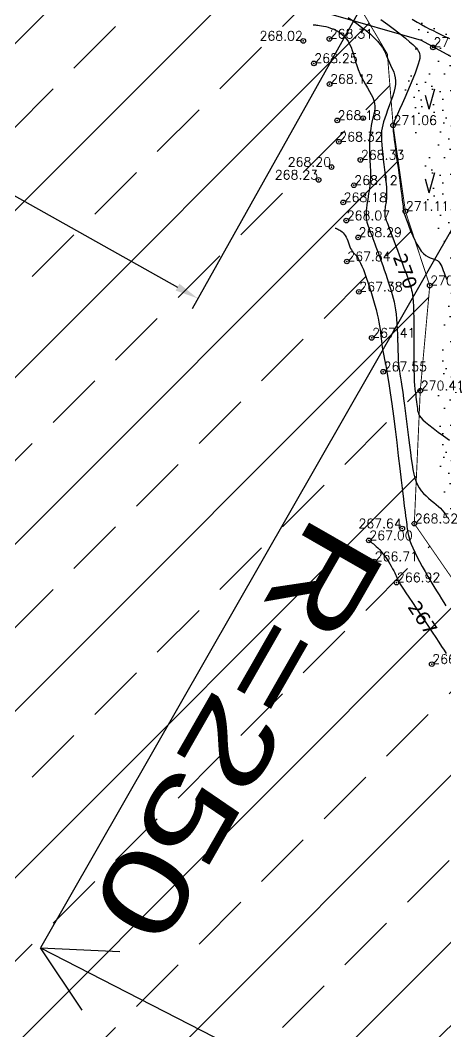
# Model space of a CAD drawing. Header units: millimetres. Extents: x 524954 to 526204, y 9523489 to 9524010.
# Drawn here: x 525334.7 to 525380.5, y 9523552.2 to 9523661.1 of the extents above; entities that cross this region are included whole.
import ezdxf
from ezdxf.enums import TextEntityAlignment as Align

# ---------------------------------------------------------------- set-up
doc = ezdxf.new("R2010")
doc.units = ezdxf.units.MM
doc.header["$PDMODE"] = 32
doc.header["$PDSIZE"] = 0.5
doc.linetypes.add('ACAD_ISO12W100', pattern=[21, 12, -3, 0, -3, 0, -3])
doc.linetypes.add('CACHE2', pattern=[4.7625, 3.175, -1.5875])
for name, color, linetype in [('Bord Fleuve', 4, 'ACAD_ISO12W100'), ('CN_01_00', 3, 'Continuous'), ('CN_02_00', 4, 'Continuous'), ('CN_10_00', 1, 'Continuous'), ('Cotation Courbes de niveau', 7, 'Continuous'), ('PLUME_2', 1, 'Continuous'), ('PLUME_4', 3, 'Continuous'), ('TopoAlt', 3, 'Continuous'), ('TOPOJIS', 7, 'Continuous'), ('Végétation_Plantation', 70, 'Continuous')]:
    doc.layers.add(name, color=color, linetype=linetype)
doc.styles.add('Simplex 1.0', font='Simplex.shx', dxfattribs={"width": 0.99, "height": 1})
doc.styles.get("Standard").update_dxf_attribs({"font": 'arial.ttf'})
doc.styles.add('Verdana 1.0', font='verdana.ttf', dxfattribs={"width": 0.99, "height": 1})
doc.dimstyles.new('ISO-25', dxfattribs={"dimtxt": 2.5, "dimasz": 2.5, "dimexe": 1.25, "dimexo": 0.625, "dimtad": 1, "dimtxsty": 'Standard', "dimcen": 2.5, "dimadec": 0, "dimazin": 0, "dimtfac": 1, "dimtmove": 0, "dimatfit": 3, "dimfxl": 1, "dimarcsym": 0})

# ---------------------------------------------------------------- blocks, each defined once
blk = doc.blocks.new('TCPOINT M')
at = {"color": 0}
blk.add_point((0, 0), dxfattribs=at)
at = {"layer": 'TopoAlt', "style": 'Simplex 1.0', "width": 0.99}
blk.add_attdef('ALT', (0.15, 0.15), '', height=1, dxfattribs=at)
blk = doc.blocks.new('*D29')
at = {"color": 0, "lineweight": -2, "transparency": 16777216}
for p, q in [((525274.4, 9523734.84), (525248.54, 9523688.66)), ((525251.33, 9523688.53), (525351.66, 9523632.34)), ((525379.09, 9523676.2), (525353.23, 9523630.02))]:
    blk.add_line(p, q, dxfattribs=at)
at = {"color": 0, "transparency": 16777216}
for points in [[(525251.53, 9523688.9), (525251.13, 9523688.17), (525249.15, 9523689.75)], [(525351.87, 9523632.7), (525351.46, 9523631.97), (525353.84, 9523631.12)]]:
    blk.add_solid(points, dxfattribs=at)
at = {"layer": 'Defpoints', "color": 0, "transparency": 16777216}
for p in [(525274.7, 9523735.38), (525379.4, 9523676.74), (525353.84, 9523631.12)]:
    blk.add_point(p, dxfattribs=at)
at = {"color": 0, "transparency": 16777216, "insert": (525302.43, 9523662.09), "char_height": 2.5, "attachment_point": 5, "rotation": 330.7474}
blk.add_mtext('120', dxfattribs=at)

msp = doc.modelspace()

# ---------------------------------------------------------------- hatches: boundary and pattern name
at = {"layer": 'Bord Fleuve', "ltscale": 0.5}
h = msp.add_hatch(dxfattribs=at)
h.set_pattern_fill('ANSI33', color=135, scale=2, style=0)
h.paths.add_polyline_path([(525394.875, 9523547.688), (525386.855, 9523539.684), (525374.857, 9523528.592), (525359.402, 9523533.054), (525302.267, 9523541.753), (525253.226, 9523571.678), (525189.199, 9523592.989), (525146.601, 9523610.427), (525134.908, 9523628.389), (525130.258, 9523644.878), (525129.915, 9523646.053), (525134.923, 9523646.805), (525141.4, 9523651.378), (525145.39, 9523652.194), (525150.779, 9523654.113), (525153.673, 9523654.734), (525157.062, 9523656.215), (525170.428, 9523659.554), (525190.68, 9523663.166), (525195.533, 9523671.037), (525214.046, 9523677.393), (525226.978, 9523684.419), (525241.856, 9523699.409), (525259.549, 9523697.749), (525263.742, 9523702.788), (525265.599, 9523705.429), (525271.397, 9523709.575), (525278.663, 9523713.162), (525282.299, 9523718.359), (525286.813, 9523721.853), (525297.974, 9523715.602), (525305.783, 9523711.053), (525316.348, 9523705.233), (525323.457, 9523701.143), (525333.272, 9523695.625), (525364.282, 9523678.524), (525367.141, 9523669.609), (525369.992, 9523664.673), (525374.256, 9523657.439), (525374.878, 9523649.759), (525376.197, 9523640.514), (525378.821, 9523632.503), (525377.801, 9523621.191), (525377.159, 9523606.875), (525382.451, 9523599.216), (525388.758, 9523585.471), (525391.317, 9523567.355), (525392.74, 9523563.589), (525392.123, 9523555.946)])
at = {"layer": 'Végétation_Plantation', "linetype": 'CACHE2', "ltscale": 0.5}
h = msp.add_hatch(dxfattribs=at)
h.set_pattern_fill('BROUSS', color=256, scale=1.5, style=0)
h.set_pattern_definition([(74.475889, (0, 0), (-3.750000001, 13.500000005), [2.25, -11.761156275]), (74.475889, (3.75, 4.5), (-3.750000001, 13.500000005), [2.25, -11.761156275]), (74.475889, (7.5, 9), (-3.750000001, 13.500000005), [2.25, -11.761156275]), (105.524111, (0, 0), (-7.500000003, 4e-10), [1.5, -12.511156275]), (105.524111, (3.75, 4.5), (-7.500000003, 4e-10), [1.5, -12.511156275]), (105.524111, (7.5, 9), (-7.500000003, 4e-10), [1.5, -12.511156275]), (0, (0.453, 0.484), (3.75, 4.5), [0, -7.5]), (0, (1.468, 1.072), (3.75, 4.5), [0, -7.5]), (0, (1.1713, 1.8804), (3.75, 4.5), [0, -7.5]), (0, (2.327, 1.9907), (3.75, 4.5), [0, -7.5]), (0, (1.64, 3.7912), (3.75, 4.5), [0, -7.5]), (0, (0.3684, 2.1545), (3.75, 4.5), [0, -7.5]), (0, (0.281, 2.4684), (3.75, 4.5), [0, -7.5]), (0, (0.0314, 3.7912), (3.75, 4.5), [0, -7.5]), (0, (-0.7807, 0.2634), (3.75, 4.5), [0, -7.5]), (0, (-0.8588, 0.9984), (3.75, 4.5), [0, -7.5]), (0, (-1.468, 0.19), (3.75, 4.5), [0, -7.5]), (0, (-1.624, 1.2924), (3.75, 4.5), [0, -7.5]), (0, (-1.1242, 1.9905), (3.75, 4.5), [0, -7.5]), (0, (-1.3274, 2.6888), (3.75, 4.5), [0, -7.5]), (0, (-1.9207, 3.5707), (3.75, 4.5), [0, -7.5]), (0, (-0.406, 2.9085), (3.75, 4.5), [0, -7.5]), (0, (-2.53, 2.064), (3.75, 4.5), [0, -7.5]), (0, (-2.7485, 0.6675), (3.75, 4.5), [0, -7.5]), (0, (-1.1235, -0.4347), (3.75, 4.5), [0, -7.5]), (0, (-0.156, -0.7287), (3.75, 4.5), [0, -7.5]), (0, (-0.812, -1.537), (3.75, 4.5), [0, -7.5]), (0, (1.5774, -1.4635), (3.75, 4.5), [0, -7.5]), (0, (0.5466, -0.3245), (3.75, 4.5), [0, -7.5]), (0, (1.468, -0.104), (3.75, 4.5), [0, -7.5])])
h.paths.add_polyline_path([(525377.673, 9523660.945), (525407.866, 9523647.437), (525404.193, 9523635.327), (525403.476, 9523627.007), (525405.987, 9523619.737), (525406.747, 9523612.886), (525407.177, 9523604.448), (525411.057, 9523590.152), (525390.646, 9523585.184), (525385.798, 9523596.139), (525380.179, 9523608.044), (525379.541, 9523623.33), (525380.945, 9523632.682), (525378.138, 9523643.509), (525376.097, 9523653.982)])

# ---------------------------------------------------------------- linework, layer by layer
at = {"layer": 'Bord Fleuve', "ltscale": 0.35, "const_width": 0.1, "flags": 128}
msp.add_lwpolyline([(525364.282, 9523678.524), (525367.141, 9523669.609), (525369.992, 9523664.673), (525374.256, 9523657.439), (525374.878, 9523649.759), (525376.197, 9523640.514), (525378.821, 9523632.503), (525377.801, 9523621.191), (525377.159, 9523606.875), (525382.451, 9523599.216), (525388.758, 9523585.471), (525391.317, 9523567.355), (525392.74, 9523563.589), (525392.123, 9523555.946), (525394.064, 9523546.741)], dxfattribs=at)
at = {"layer": 'CN_01_00', "flags": 128}
for points, elevation in [([(525366.272, 9523660.593), (525366.273, 9523660.593), (525366.278, 9523660.593), (525366.291, 9523660.591), (525366.317, 9523660.588), (525366.36, 9523660.583), (525366.424, 9523660.575), (525366.513, 9523660.565), (525366.632, 9523660.55), (525366.783, 9523660.532), (525366.963, 9523660.508), (525367.168, 9523660.476), (525367.393, 9523660.434), (525367.634, 9523660.381), (525367.886, 9523660.314), (525368.145, 9523660.232), (525368.406, 9523660.133), (525368.665, 9523660.015), (525368.919, 9523659.877), (525369.166, 9523659.715), (525369.403, 9523659.529), (525369.627, 9523659.317), (525369.835, 9523659.077), (525370.026, 9523658.806), (525370.195, 9523658.504), (525370.343, 9523658.169), (525370.474, 9523657.806), (525370.595, 9523657.421), (525370.712, 9523657.018), (525370.832, 9523656.603), (525370.961, 9523656.181), (525371.107, 9523655.759), (525371.275, 9523655.342), (525371.469, 9523654.933), (525371.683, 9523654.536), (525371.906, 9523654.15), (525372.128, 9523653.776), (525372.339, 9523653.416), (525372.529, 9523653.07), (525372.689, 9523652.74), (525372.808, 9523652.425), (525372.879, 9523652.125), (525372.907, 9523651.838), (525372.899, 9523651.557), (525372.863, 9523651.279), (525372.806, 9523650.997), (525372.736, 9523650.707), (525372.661, 9523650.404), (525372.587, 9523650.083), (525372.521, 9523649.741), (525372.465, 9523649.382), (525372.417, 9523649.009), (525372.379, 9523648.629), (525372.35, 9523648.247), (525372.33, 9523647.867), (525372.319, 9523647.494), (525372.317, 9523647.135), (525372.323, 9523646.792), (525372.336, 9523646.464), (525372.354, 9523646.15), (525372.374, 9523645.847), (525372.394, 9523645.553), (525372.412, 9523645.266), (525372.426, 9523644.984), (525372.433, 9523644.704), (525372.433, 9523644.425), (525372.424, 9523644.146), (525372.408, 9523643.864), (525372.385, 9523643.581), (525372.356, 9523643.294), (525372.321, 9523643.003), (525372.281, 9523642.707), (525372.236, 9523642.405), (525372.188, 9523642.096), (525372.139, 9523641.784), (525372.091, 9523641.471), (525372.047, 9523641.162), (525372.009, 9523640.859), (525371.982, 9523640.565), (525371.966, 9523640.285), (525371.964, 9523640.021), (525371.98, 9523639.775), (525372.011, 9523639.545), (525372.056, 9523639.328), (525372.112, 9523639.118), (525372.179, 9523638.913), (525372.253, 9523638.709), (525372.335, 9523638.501), (525372.42, 9523638.287), (525372.509, 9523638.061), (525372.602, 9523637.823), (525372.699, 9523637.568), (525372.802, 9523637.294), (525372.912, 9523636.999), (525373.03, 9523636.68), (525373.156, 9523636.333), (525373.293, 9523635.958), (525373.439, 9523635.551), (525373.594, 9523635.119), (525373.754, 9523634.669), (525373.916, 9523634.207), (525374.078, 9523633.74), (525374.236, 9523633.275), (525374.389, 9523632.818), (525374.532, 9523632.377), (525374.664, 9523631.956), (525374.784, 9523631.549), (525374.893, 9523631.147), (525374.989, 9523630.743), (525375.074, 9523630.329), (525375.147, 9523629.895), (525375.207, 9523629.433), (525375.256, 9523628.936), (525375.293, 9523628.399), (525375.321, 9523627.831), (525375.342, 9523627.245), (525375.358, 9523626.654), (525375.372, 9523626.072), (525375.388, 9523625.511), (525375.406, 9523624.985), (525375.43, 9523624.506), (525375.462, 9523624.083), (525375.503, 9523623.699), (525375.551, 9523623.333), (525375.608, 9523622.965), (525375.673, 9523622.574), (525375.745, 9523622.138), (525375.826, 9523621.636), (525375.914, 9523621.048), (525376.009, 9523620.359), (525376.11, 9523619.586), (525376.215, 9523618.753), (525376.322, 9523617.885), (525376.429, 9523617.006), (525376.535, 9523616.139), (525376.637, 9523615.309), (525376.733, 9523614.54), (525376.823, 9523613.851), (525376.912, 9523613.239), (525377.003, 9523612.695), (525377.103, 9523612.212), (525377.217, 9523611.781), (525377.35, 9523611.394), (525377.507, 9523611.043), (525377.693, 9523610.72), (525377.913, 9523610.418), (525378.159, 9523610.135), (525378.424, 9523609.868), (525378.7, 9523609.616), (525378.98, 9523609.378), (525379.254, 9523609.153), (525379.515, 9523608.939), (525379.756, 9523608.735), (525379.97, 9523608.537), (525380.161, 9523608.338), (525380.337, 9523608.126), (525380.504, 9523607.893), (525380.668, 9523607.628)], 269), ([(525373.557, 9523661.145), (525374.305, 9523660.595), (525375.016, 9523660.061), (525375.662, 9523659.565), (525376.215, 9523659.127), (525376.654, 9523658.763), (525376.988, 9523658.468), (525377.232, 9523658.233), (525377.403, 9523658.048), (525377.516, 9523657.903), (525377.587, 9523657.789), (525377.631, 9523657.696), (525377.666, 9523657.615), (525377.702, 9523657.535), (525377.735, 9523657.444), (525377.758, 9523657.328), (525377.764, 9523657.174), (525377.742, 9523656.969), (525377.687, 9523656.699), (525377.59, 9523656.351), (525377.443, 9523655.913), (525377.241, 9523655.376), (525376.995, 9523654.762), (525376.718, 9523654.098), (525376.425, 9523653.411), (525376.127, 9523652.727), (525375.84, 9523652.074), (525375.576, 9523651.478), (525375.349, 9523650.968), (525375.17, 9523650.559), (525375.038, 9523650.231), (525374.948, 9523649.952), (525374.897, 9523649.691), (525374.881, 9523649.417), (525374.896, 9523649.099), (525374.938, 9523648.704), (525375.003, 9523648.203), (525375.086, 9523647.574), (525375.184, 9523646.842), (525375.291, 9523646.04), (525375.403, 9523645.204), (525375.515, 9523644.368), (525375.622, 9523643.566), (525375.719, 9523642.833), (525375.802, 9523642.203), (525375.868, 9523641.703), (525375.916, 9523641.324), (525375.951, 9523641.048), (525375.973, 9523640.857), (525375.986, 9523640.736), (525375.991, 9523640.666), (525375.992, 9523640.631), (525375.99, 9523640.612), (525375.988, 9523640.596), (525375.985, 9523640.58), (525375.983, 9523640.564), (525375.98, 9523640.547), (525375.978, 9523640.532), (525375.977, 9523640.516), (525375.976, 9523640.502), (525375.976, 9523640.488), (525375.977, 9523640.473), (525375.983, 9523640.45), (525375.997, 9523640.408), (525376.022, 9523640.337), (525376.063, 9523640.228), (525376.122, 9523640.071), (525376.203, 9523639.854), (525376.309, 9523639.57), (525376.444, 9523639.213), (525376.604, 9523638.798), (525376.786, 9523638.344), (525376.988, 9523637.873), (525377.205, 9523637.404), (525377.434, 9523636.958), (525377.671, 9523636.554), (525377.914, 9523636.212), (525378.158, 9523635.947), (525378.401, 9523635.751), (525378.639, 9523635.608), (525378.869, 9523635.505), (525379.088, 9523635.426), (525379.293, 9523635.358), (525379.479, 9523635.286), (525379.645, 9523635.196), (525379.787, 9523635.076), (525379.909, 9523634.927), (525380.015, 9523634.753), (525380.108, 9523634.559), (525380.194, 9523634.348), (525380.276, 9523634.124), (525380.357, 9523633.892), (525380.443, 9523633.655), (525380.538, 9523633.416), (525380.649, 9523633.17)], 271), ([(525372.263, 9523605.067), (525372.263, 9523605.066), (525372.267, 9523605.064), (525372.276, 9523605.056), (525372.294, 9523605.042), (525372.325, 9523605.019), (525372.37, 9523604.985), (525372.432, 9523604.936), (525372.516, 9523604.872), (525372.622, 9523604.79), (525372.75, 9523604.689), (525372.895, 9523604.568), (525373.055, 9523604.426), (525373.226, 9523604.264), (525373.407, 9523604.079), (525373.594, 9523603.872), (525373.784, 9523603.641), (525373.974, 9523603.388), (525374.161, 9523603.118), (525374.342, 9523602.839), (525374.514, 9523602.559), (525374.675, 9523602.286), (525374.821, 9523602.026), (525374.95, 9523601.789), (525375.058, 9523601.582), (525375.144, 9523601.409), (525375.21, 9523601.269), (525375.258, 9523601.157), (525375.294, 9523601.068), (525375.319, 9523600.998), (525375.337, 9523600.941), (525375.352, 9523600.892), (525375.366, 9523600.848), (525375.383, 9523600.802), (525375.412, 9523600.743), (525375.459, 9523600.659), (525375.533, 9523600.537), (525375.642, 9523600.367), (525375.793, 9523600.135), (525375.994, 9523599.83), (525376.254, 9523599.439), (525376.577, 9523598.955), (525376.951, 9523598.395), (525377.362, 9523597.78), (525377.796, 9523597.131), (525378.238, 9523596.469), (525378.674, 9523595.816), (525379.089, 9523595.193), (525379.469, 9523594.621), (525379.802, 9523594.115), (525380.095, 9523593.669), (525380.356, 9523593.269), (525380.594, 9523592.902)], 267)]:
    msp.add_lwpolyline(points, dxfattribs=dict(at, elevation=elevation))
at = {"layer": 'CN_02_00', "flags": 128}
for points, elevation in [([(525376.942, 9523661.173), (525377.451, 9523660.866), (525377.917, 9523660.6), (525378.353, 9523660.365), (525378.769, 9523660.152), (525379.177, 9523659.952), (525379.588, 9523659.756), (525380.014, 9523659.553), (525380.463, 9523659.337), (525380.935, 9523659.107)], 272), ([(525368.645, 9523638.703), (525368.645, 9523638.703), (525368.648, 9523638.701), (525368.655, 9523638.698), (525368.67, 9523638.692), (525368.694, 9523638.681), (525368.73, 9523638.665), (525368.779, 9523638.642), (525368.846, 9523638.613), (525368.93, 9523638.574), (525369.029, 9523638.525), (525369.14, 9523638.464), (525369.257, 9523638.388), (525369.379, 9523638.295), (525369.501, 9523638.183), (525369.619, 9523638.05), (525369.729, 9523637.895), (525369.828, 9523637.716), (525369.919, 9523637.519), (525370.002, 9523637.311), (525370.08, 9523637.098), (525370.154, 9523636.889), (525370.228, 9523636.688), (525370.303, 9523636.505), (525370.381, 9523636.345), (525370.464, 9523636.212), (525370.552, 9523636.099), (525370.647, 9523635.994), (525370.748, 9523635.887), (525370.856, 9523635.766), (525370.972, 9523635.62), (525371.096, 9523635.439), (525371.228, 9523635.212), (525371.369, 9523634.93), (525371.517, 9523634.597), (525371.671, 9523634.22), (525371.828, 9523633.806), (525371.988, 9523633.361), (525372.149, 9523632.891), (525372.308, 9523632.404), (525372.465, 9523631.907), (525372.618, 9523631.404), (525372.764, 9523630.902), (525372.903, 9523630.405), (525373.033, 9523629.918), (525373.152, 9523629.445), (525373.258, 9523628.99), (525373.35, 9523628.559), (525373.427, 9523628.156), (525373.486, 9523627.784), (525373.532, 9523627.438), (525373.569, 9523627.114), (525373.599, 9523626.806), (525373.628, 9523626.509), (525373.658, 9523626.215), (525373.694, 9523625.921), (525373.739, 9523625.62), (525373.797, 9523625.305), (525373.869, 9523624.955), (525373.954, 9523624.551), (525374.052, 9523624.069), (525374.163, 9523623.49), (525374.287, 9523622.79), (525374.425, 9523621.949), (525374.575, 9523620.946), (525374.738, 9523619.769), (525374.91, 9523618.457), (525375.085, 9523617.056), (525375.261, 9523615.616), (525375.433, 9523614.185), (525375.595, 9523612.811), (525375.745, 9523611.543), (525375.877, 9523610.428), (525375.989, 9523609.503), (525376.081, 9523608.754), (525376.157, 9523608.157), (525376.218, 9523607.686), (525376.267, 9523607.315), (525376.306, 9523607.02), (525376.339, 9523606.776), (525376.367, 9523606.555), (525376.393, 9523606.338), (525376.423, 9523606.114), (525376.462, 9523605.876), (525376.516, 9523605.619), (525376.59, 9523605.336), (525376.69, 9523605.02), (525376.821, 9523604.666), (525376.989, 9523604.266), (525377.197, 9523603.818), (525377.441, 9523603.329), (525377.714, 9523602.81), (525378.007, 9523602.27), (525378.315, 9523601.722), (525378.63, 9523601.175), (525378.946, 9523600.64), (525379.254, 9523600.127), (525379.549, 9523599.645), (525379.828, 9523599.197), (525380.092, 9523598.781), (525380.339, 9523598.397), (525380.567, 9523598.047)], 268)]:
    msp.add_lwpolyline(points, dxfattribs=dict(at, elevation=elevation))
at = {"layer": 'CN_10_00', "elevation": 270, "flags": 128}
msp.add_lwpolyline([(525370.02, 9523661.351), (525370.492, 9523661.044), (525370.983, 9523660.703), (525371.48, 9523660.337), (525371.966, 9523659.956), (525372.425, 9523659.569), (525372.844, 9523659.186), (525373.205, 9523658.816), (525373.499, 9523658.466), (525373.731, 9523658.137), (525373.914, 9523657.827), (525374.057, 9523657.533), (525374.174, 9523657.253), (525374.274, 9523656.985), (525374.369, 9523656.728), (525374.47, 9523656.478), (525374.585, 9523656.234), (525374.709, 9523655.99), (525374.832, 9523655.739), (525374.946, 9523655.475), (525375.041, 9523655.192), (525375.108, 9523654.885), (525375.139, 9523654.545), (525375.125, 9523654.169), (525375.06, 9523653.751), (525374.951, 9523653.3), (525374.809, 9523652.828), (525374.644, 9523652.345), (525374.467, 9523651.862), (525374.288, 9523651.39), (525374.118, 9523650.941), (525373.968, 9523650.526), (525373.846, 9523650.15), (525373.751, 9523649.806), (525373.683, 9523649.481), (525373.638, 9523649.16), (525373.616, 9523648.832), (525373.613, 9523648.483), (525373.629, 9523648.099), (525373.66, 9523647.669), (525373.705, 9523647.183), (525373.76, 9523646.653), (525373.822, 9523646.095), (525373.888, 9523645.526), (525373.954, 9523644.961), (525374.017, 9523644.416), (525374.072, 9523643.908), (525374.118, 9523643.454), (525374.15, 9523643.064), (525374.17, 9523642.735), (525374.179, 9523642.456), (525374.179, 9523642.219), (525374.171, 9523642.015), (525374.156, 9523641.835), (525374.136, 9523641.669), (525374.113, 9523641.508), (525374.088, 9523641.346), (525374.062, 9523641.182), (525374.037, 9523641.017), (525374.013, 9523640.855), (525373.994, 9523640.695), (525373.979, 9523640.541), (525373.971, 9523640.393), (525373.97, 9523640.254), (525373.979, 9523640.124), (525373.998, 9523639.994), (525374.031, 9523639.855), (525374.079, 9523639.697), (525374.143, 9523639.511), (525374.226, 9523639.286), (525374.33, 9523639.013), (525374.456, 9523638.683), (525374.606, 9523638.289), (525374.775, 9523637.842), (525374.958, 9523637.357), (525375.149, 9523636.847), (525375.343, 9523636.327), (525375.535, 9523635.811), (525375.719, 9523635.314), (525375.891, 9523634.851), (525376.045, 9523634.431), (525376.182, 9523634.055), (525376.304, 9523633.717), (525376.413, 9523633.413), (525376.51, 9523633.138), (525376.596, 9523632.888), (525376.673, 9523632.657), (525376.743, 9523632.442), (525376.807, 9523632.236), (525376.865, 9523632.024), (525376.917, 9523631.791), (525376.964, 9523631.518), (525377.004, 9523631.191), (525377.037, 9523630.793), (525377.065, 9523630.307), (525377.086, 9523629.717), (525377.1, 9523629.015), (525377.109, 9523628.223), (525377.114, 9523627.375), (525377.116, 9523626.502), (525377.117, 9523625.635), (525377.117, 9523624.807), (525377.118, 9523624.049), (525377.121, 9523623.392), (525377.127, 9523622.861), (525377.137, 9523622.442), (525377.149, 9523622.116), (525377.164, 9523621.862), (525377.182, 9523621.658), (525377.203, 9523621.486), (525377.226, 9523621.323), (525377.252, 9523621.149), (525377.28, 9523620.949), (525377.309, 9523620.724), (525377.34, 9523620.482), (525377.371, 9523620.23), (525377.402, 9523619.974), (525377.433, 9523619.722), (525377.462, 9523619.481), (525377.49, 9523619.257), (525377.518, 9523619.056), (525377.557, 9523618.869), (525377.619, 9523618.686), (525377.717, 9523618.499), (525377.863, 9523618.297), (525378.071, 9523618.069), (525378.353, 9523617.807), (525378.722, 9523617.499), (525379.184, 9523617.141), (525379.723, 9523616.741), (525380.319, 9523616.314), (525380.949, 9523615.874)], dxfattribs=at)
at = {"layer": 'PLUME_2'}
for points in [[(525396.484, 9523665.312), (525336.906, 9523561.198)], [(525336.906, 9523561.198), (525360.864, 9523548.91), (525385.746, 9523537.692), (525411.444, 9523529.039), (525437.532, 9523521.92), (525464.471, 9523516.867), (525489.769, 9523513.701)], [(525341.404, 9523554.508), (525336.906, 9523561.198), (525345.456, 9523560.82)]]:
    msp.add_lwpolyline(points, dxfattribs=at)
at = {"layer": 'PLUME_4'}
msp.add_lwpolyline([(525368.169, 9523661.741), (525377.899, 9523658.942), (525386.776, 9523654.075), (525388.88, 9523652.725), (525395.691, 9523648.71), (525405.457, 9523645.412), (525410.662, 9523642.784), (525415.332, 9523640.618), (525425.134, 9523636.822), (525432.407, 9523633.342), (525434.474, 9523632.49), (525444.703, 9523629.728), (525454.931, 9523626.965), (525454.931, 9523626.965), (525465.196, 9523623.704)], dxfattribs=at)
msp.add_lwpolyline([(525368.169, 9523661.741), (525377.899, 9523658.942), (525386.776, 9523654.075), (525388.88, 9523652.725), (525395.691, 9523648.71), (525405.457, 9523645.412), (525410.662, 9523642.784), (525415.332, 9523640.618), (525425.134, 9523636.822), (525432.407, 9523633.342), (525434.474, 9523632.49), (525444.703, 9523629.728), (525454.931, 9523626.965), (525454.931, 9523626.965), (525465.196, 9523623.704)], dxfattribs=at)

# ---------------------------------------------------------------- block references
at = {"layer": 'TOPOJIS'}
ref = msp.add_blockref('TCPOINT M', (525365.202, 9523658.84, 268.02), dxfattribs=at)
ref.add_attrib('ALT', '268.02', dxfattribs={"layer": 'TopoAlt', "height": 1, "style": 'Simplex 1.0', "width": 0.99}).set_placement((525365.152, 9523658.89, 268.02), align=Align.RIGHT)
ref = msp.add_blockref('TCPOINT M', (525368.008, 9523659.062, 268.31), dxfattribs=at)
ref.add_attrib('ALT', '268.31', (525368.058, 9523659.112, 268.31), dxfattribs={"layer": 'TopoAlt', "height": 1, "style": 'Simplex 1.0', "width": 0.99})
ref = msp.add_blockref('TCPOINT M', (525379.167, 9523658.149, 271.47), dxfattribs=at)
ref.add_attrib('ALT', '271.47', (525379.217, 9523658.199, 271.47), dxfattribs={"layer": 'TopoAlt', "height": 1, "style": 'Simplex 1.0', "width": 0.99})
ref = msp.add_blockref('TCPOINT M', (525366.344, 9523656.425, 268.25), dxfattribs=at)
ref.add_attrib('ALT', '268.25', (525366.394, 9523656.475, 268.25), dxfattribs={"layer": 'TopoAlt', "height": 1, "style": 'Simplex 1.0', "width": 0.99})
ref = msp.add_blockref('TCPOINT M', (525368.041, 9523654.197, 268.12), dxfattribs=at)
ref.add_attrib('ALT', '268.12', (525368.091, 9523654.247, 268.12), dxfattribs={"layer": 'TopoAlt', "height": 1, "style": 'Simplex 1.0', "width": 0.99})
ref = msp.add_blockref('TCPOINT M', (525368.855, 9523650.288, 268.18), dxfattribs=at)
ref.add_attrib('ALT', '268.18', (525368.905, 9523650.338, 268.18), dxfattribs={"layer": 'TopoAlt', "height": 1, "style": 'Simplex 1.0', "width": 0.99})
msp.add_blockref('TCPOINT M', (525371.652, 9523650.526, 268.28), dxfattribs=at)
ref = msp.add_blockref('TCPOINT M', (525374.878, 9523649.759, 271.06), dxfattribs=at)
ref.add_attrib('ALT', '271.06', (525374.928, 9523649.809, 271.06), dxfattribs={"layer": 'TopoAlt', "height": 1, "style": 'Simplex 1.0', "width": 0.99})
ref = msp.add_blockref('TCPOINT M', (525369.027, 9523647.984, 268.32), dxfattribs=at)
ref.add_attrib('ALT', '268.32', (525369.077, 9523648.034, 268.32), dxfattribs={"layer": 'TopoAlt', "height": 1, "style": 'Simplex 1.0', "width": 0.99})
ref = msp.add_blockref('TCPOINT M', (525368.242, 9523645.262, 268.2), dxfattribs=at)
ref.add_attrib('ALT', '268.20', dxfattribs={"layer": 'TopoAlt', "height": 1, "style": 'Simplex 1.0', "width": 0.99}).set_placement((525368.192, 9523645.312, 268.2), align=Align.RIGHT)
ref = msp.add_blockref('TCPOINT M', (525371.359, 9523646.03, 268.33), dxfattribs=at)
ref.add_attrib('ALT', '268.33', (525371.409, 9523646.08, 268.33), dxfattribs={"layer": 'TopoAlt', "height": 1, "style": 'Simplex 1.0', "width": 0.99})
ref = msp.add_blockref('TCPOINT M', (525366.852, 9523643.883, 268.23), dxfattribs=at)
ref.add_attrib('ALT', '268.23', dxfattribs={"layer": 'TopoAlt', "height": 1, "style": 'Simplex 1.0', "width": 0.99}).set_placement((525366.802, 9523643.933, 268.23), align=Align.RIGHT)
ref = msp.add_blockref('TCPOINT M', (525370.644, 9523643.299, 268.12), dxfattribs=at)
ref.add_attrib('ALT', '268.12', (525370.694, 9523643.349, 268.12), dxfattribs={"layer": 'TopoAlt', "height": 1, "style": 'Simplex 1.0', "width": 0.99})
ref = msp.add_blockref('TCPOINT M', (525369.5, 9523641.456, 268.18), dxfattribs=at)
ref.add_attrib('ALT', '268.18', (525369.55, 9523641.506, 268.18), dxfattribs={"layer": 'TopoAlt', "height": 1, "style": 'Simplex 1.0', "width": 0.99})
ref = msp.add_blockref('TCPOINT M', (525376.197, 9523640.514, 271.11), dxfattribs=at)
ref.add_attrib('ALT', '271.11', (525376.247, 9523640.564, 271.11), dxfattribs={"layer": 'TopoAlt', "height": 1, "style": 'Simplex 1.0', "width": 0.99})
ref = msp.add_blockref('TCPOINT M', (525369.832, 9523639.501, 268.07), dxfattribs=at)
ref.add_attrib('ALT', '268.07', (525369.882, 9523639.551, 268.07), dxfattribs={"layer": 'TopoAlt', "height": 1, "style": 'Simplex 1.0', "width": 0.99})
ref = msp.add_blockref('TCPOINT M', (525371.111, 9523637.691, 268.29), dxfattribs=at)
ref.add_attrib('ALT', '268.29', (525371.161, 9523637.741, 268.29), dxfattribs={"layer": 'TopoAlt', "height": 1, "style": 'Simplex 1.0', "width": 0.99})
ref = msp.add_blockref('TCPOINT M', (525369.892, 9523635.099, 267.84), dxfattribs=at)
ref.add_attrib('ALT', '267.84', (525369.942, 9523635.149, 267.84), dxfattribs={"layer": 'TopoAlt', "height": 1, "style": 'Simplex 1.0', "width": 0.99})
ref = msp.add_blockref('TCPOINT M', (525378.821, 9523632.503, 270.94), dxfattribs=at)
ref.add_attrib('ALT', '270.94', (525378.871, 9523632.553, 270.94), dxfattribs={"layer": 'TopoAlt', "height": 1, "style": 'Simplex 1.0', "width": 0.99})
ref = msp.add_blockref('TCPOINT M', (525371.181, 9523631.835, 267.38), dxfattribs=at)
ref.add_attrib('ALT', '267.38', (525371.231, 9523631.885, 267.38), dxfattribs={"layer": 'TopoAlt', "height": 1, "style": 'Simplex 1.0', "width": 0.99})
ref = msp.add_blockref('TCPOINT M', (525372.568, 9523626.866, 267.41), dxfattribs=at)
ref.add_attrib('ALT', '267.41', (525372.618, 9523626.916, 267.41), dxfattribs={"layer": 'TopoAlt', "height": 1, "style": 'Simplex 1.0', "width": 0.99})
ref = msp.add_blockref('TCPOINT M', (525373.808, 9523623.234, 267.55), dxfattribs=at)
ref.add_attrib('ALT', '267.55', (525373.858, 9523623.284, 267.55), dxfattribs={"layer": 'TopoAlt', "height": 1, "style": 'Simplex 1.0', "width": 0.99})
ref = msp.add_blockref('TCPOINT M', (525377.801, 9523621.191, 270.41), dxfattribs=at)
ref.add_attrib('ALT', '270.41', (525377.851, 9523621.241, 270.41), dxfattribs={"layer": 'TopoAlt', "height": 1, "style": 'Simplex 1.0', "width": 0.99})
ref = msp.add_blockref('TCPOINT M', (525375.857, 9523606.344, 267.64), dxfattribs=at)
ref.add_attrib('ALT', '267.64', dxfattribs={"layer": 'TopoAlt', "height": 1, "style": 'Simplex 1.0', "width": 0.99}).set_placement((525375.807, 9523606.394, 267.64), align=Align.RIGHT)
ref = msp.add_blockref('TCPOINT M', (525377.159, 9523606.875, 268.52), dxfattribs=at)
ref.add_attrib('ALT', '268.52', (525377.209, 9523606.925, 268.52), dxfattribs={"layer": 'TopoAlt', "height": 1, "style": 'Simplex 1.0', "width": 0.99})
ref = msp.add_blockref('TCPOINT M', (525372.263, 9523605.067, 267), dxfattribs=at)
ref.add_attrib('ALT', '267.00', (525372.313, 9523605.117, 267), dxfattribs={"layer": 'TopoAlt', "height": 1, "style": 'Simplex 1.0', "width": 0.99})
ref = msp.add_blockref('TCPOINT M', (525372.843, 9523602.792, 266.71), dxfattribs=at)
ref.add_attrib('ALT', '266.71', (525372.893, 9523602.842, 266.71), dxfattribs={"layer": 'TopoAlt', "height": 1, "style": 'Simplex 1.0', "width": 0.99})
ref = msp.add_blockref('TCPOINT M', (525375.239, 9523600.539, 266.92), dxfattribs=at)
ref.add_attrib('ALT', '266.92', (525375.289, 9523600.589, 266.92), dxfattribs={"layer": 'TopoAlt', "height": 1, "style": 'Simplex 1.0', "width": 0.99})
ref = msp.add_blockref('TCPOINT M', (525379.042, 9523591.749, 266.3), dxfattribs=at)
ref.add_attrib('ALT', '266.30', (525379.092, 9523591.799, 266.3), dxfattribs={"layer": 'TopoAlt', "height": 1, "style": 'Simplex 1.0', "width": 0.99})

# ---------------------------------------------------------------- texts
at = {"layer": 'Cotation Courbes de niveau', "style": 'Verdana 1.0', "width": 0.99}
for s, rotation, p in [('270', 290.05861, (525376.182, 9523634.056, 270)), ('267', 303.75004, (525378.07, 9523596.721, 267))]:
    msp.add_text(s, height=1.5, rotation=rotation, dxfattribs=at).set_placement(p, align=Align.MIDDLE_CENTER)
at = {"layer": 'PLUME_2', "width": 1.31581}
msp.add_text(' R=250  ', height=9, rotation=240.18181, dxfattribs=at).set_placement((525368.781, 9523612.154), (525337.454, 9523557.495), align=Align.FIT)

# ---------------------------------------------------------------- dimensions: what is measured, and where the dimension line sits
dim = msp.add_aligned_dim(p1=(525274.702, 9523735.381), p2=(525379.399, 9523676.741), distance=-52.295, dimstyle='ISO-25')
dim.commit()
dim.dimension.update_dxf_attribs({"geometry": '*D29', "text_midpoint": (525302.425, 9523662.094)})

doc.saveas('drawing.dxf')
